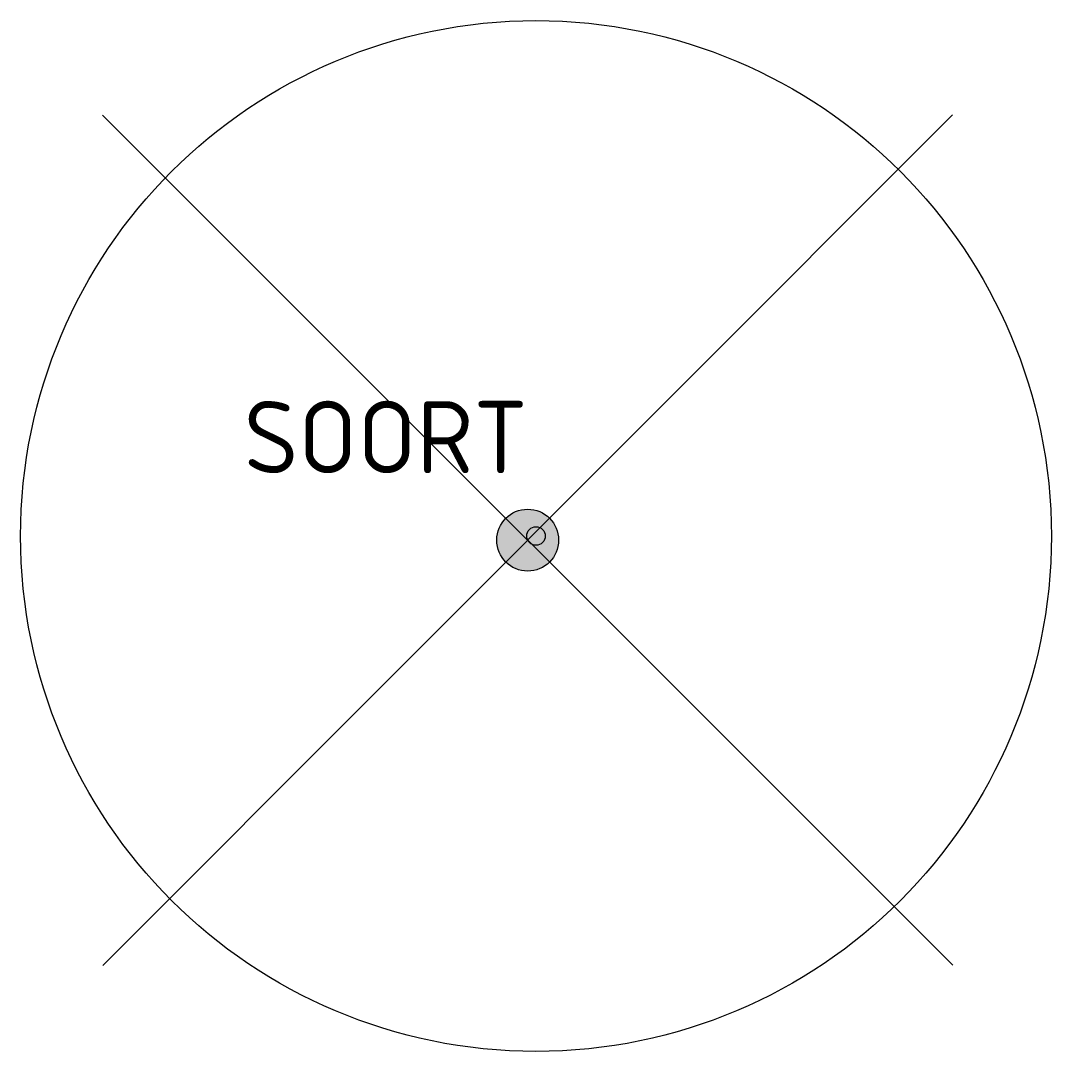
# Model space of a CAD drawing. Extents: x -2.46 to 2.54, y -2.48 to 2.52.
import ezdxf
from ezdxf.enums import TextEntityAlignment as Align

# ---------------------------------------------------------------- set-up
doc = ezdxf.new("R2010")
doc.units = 0
doc.styles.add('NLCS-ISO', font='NLCS-ISO.ttf')

msp = doc.modelspace()

# ---------------------------------------------------------------- hatches: boundary and pattern name
h = msp.add_hatch(color=256)
edge = h.paths.add_edge_path()
edge.add_arc((0, 0), 0.15, 0, 360)

# ---------------------------------------------------------------- linework, layer by layer
msp.add_line((-2.0626, 2.0613), (2.0626, -2.0613))
at = {"flags": 128}
msp.add_lwpolyline([(2.0613, 2.0626), (-2.0613, -2.0626)], dxfattribs=at)
for centre, radius in [((0.0402, 0.0201), 2.5), ((0, 0), 0.15), ((0.0402, 0.0201), 0.045)]:
    msp.add_circle(centre, radius)

# ---------------------------------------------------------------- texts
at = {"style": 'NLCS-ISO'}
msp.add_attdef('SOORT', text='****%%c***m', height=0.35, dxfattribs=at).set_placement((0, 0.5), align=Align.MIDDLE_RIGHT)

doc.saveas('drawing.dxf')
